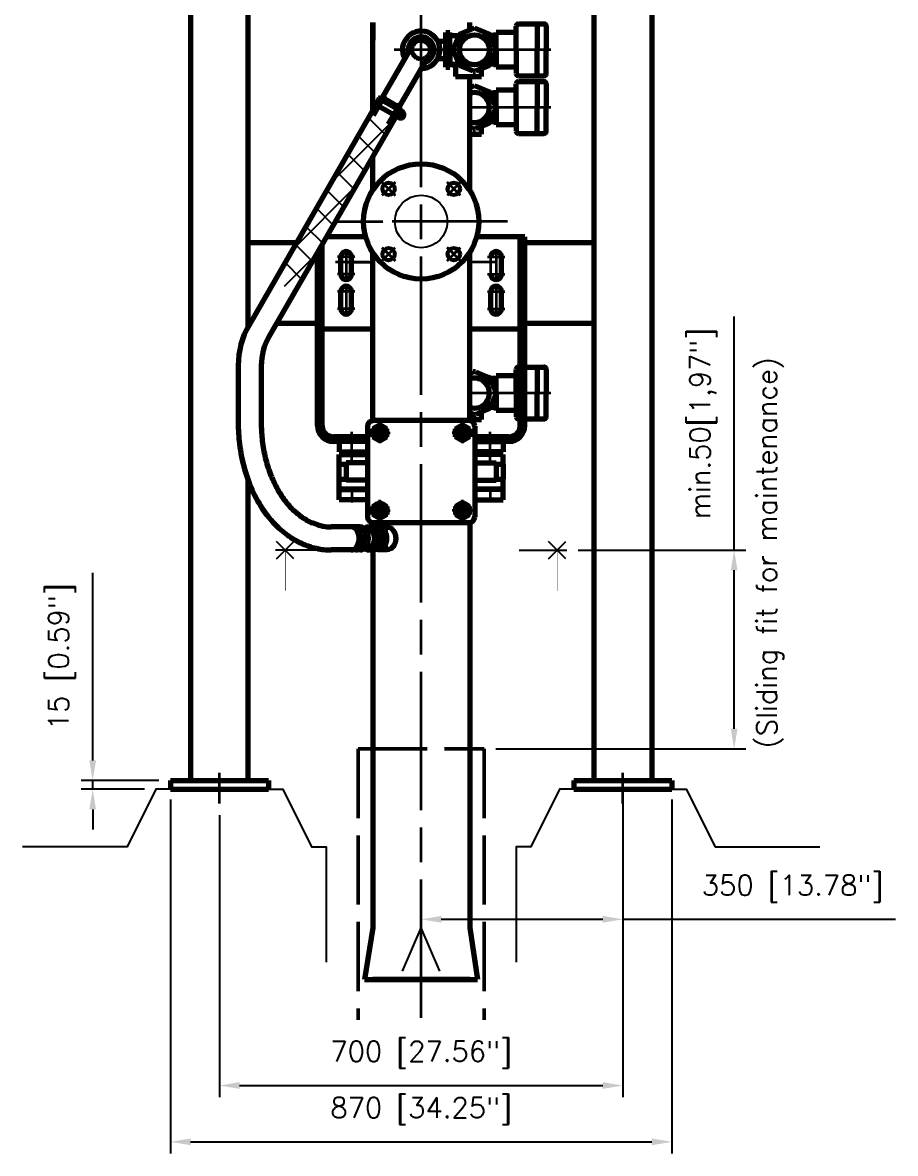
# Model space of a CAD drawing. Extents: x 68 to 8478, y -14 to 5926.
# Drawn here: x 3360 to 4874, y 1618 to 3578 of the extents above; entities that cross this region are included whole.
import ezdxf

# ---------------------------------------------------------------- set-up
doc = ezdxf.new("R2010")
doc.units = 0
doc.header["$LTSCALE"] = 10
for name, pattern in [('ACAD_ISO02W100', [15, 12, -3]), ('ACAD_ISO08W100', [36, 24, -3, 6, -3]), ('DASHED', [0.75, 0.5, -0.25])]:
    doc.linetypes.add(name, pattern=pattern)
doc.layers.get('0').update_dxf_attribs({"linetype": 'CONTINUOUS'})
doc.layers.get('DEFPOINTS').update_dxf_attribs({"linetype": 'CONTINUOUS'})
for name, color, linetype in [('AHL-CON-25', 4, 'CONTINUOUS'), ('AHL-CON-70', 7, 'CONTINUOUS'), ('ILMAPUTKISTO', 7, 'CONTINUOUS')]:
    doc.layers.add(name, color=color, linetype=linetype)
for name, color, linetype, lineweight in [('M_EQUIP_D1', 3, 'CONTINUOUS', 35), ('M_EQUIP_E2', 4, 'CONTINUOUS', 25), ('M_EQUIP_E3', 3, 'CONTINUOUS', 35), ('M_EQUIP_E5', 2, 'CONTINUOUS', 50), ('M_EQUIP_E7', 7, 'CONTINUOUS', 70), ('M_EQUIP_H_', 4, 'CONTINUOUS', 25), ('M_EQUIP_T13', 3, 'CONTINUOUS', 35)]:
    doc.layers.add(name, color=color, linetype=linetype, lineweight=lineweight)
doc.styles.add('SIMPLEX', font='simplex')
doc.dimstyles.new('NORDIC', dxfattribs={"dimscale": 10, "dimtxt": 3.5, "dimasz": 3.5, "dimexe": 2, "dimexo": 2, "dimgap": 1, "dimtad": 0, "dimdec": 0, "dimdsep": 46, "dimtxsty": 'SIMPLEX', "dimcen": 3, "dimclrd": 3, "dimclre": 3, "dimclrt": 3, "dimadec": 0, "dimazin": 0, "dimtfac": 1, "dimtdec": 0, "dimtmove": 0, "dimatfit": 3, "dimfxl": 0, "dimtvp": 1, "dimtolj": 1, "dimarcsym": 0})

# ---------------------------------------------------------------- blocks, each defined once
blk = doc.blocks.new('*D13')
at = {"layer": 'DEFPOINTS', "color": 0, "linetype": 'Continuous', "lineweight": 25, "transparency": 16777216}
for p in [(3701.1, 2224.5), (4401.1, 2224.5), (4401.1, 1735.5)]:
    blk.add_point(p, dxfattribs=at)
at = {"layer": 'M_EQUIP_E3', "color": 3, "linetype": 'Continuous', "lineweight": -2, "transparency": 16777216}
for p, q in [((3701.1, 2204.5), (3701.1, 1715.5)), ((4401.1, 2204.5), (4401.1, 1715.5)), ((3736.1, 1735.5), (4366.1, 1735.5))]:
    blk.add_line(p, q, dxfattribs=at)
at = {"layer": 'M_EQUIP_E3', "color": 3, "linetype": 'Continuous', "lineweight": 25, "transparency": 16777216}
for points in [[(3736.1, 1741.4), (3736.1, 1729.7), (3701.1, 1735.5)], [(4366.1, 1741.4), (4366.1, 1729.7), (4401.1, 1735.5)]]:
    blk.add_solid(points, dxfattribs=at)
at = {"layer": 'M_EQUIP_E3', "color": 3, "linetype": 'Continuous', "transparency": 16777216, "insert": (4051.1, 1788.9), "char_height": 35, "attachment_point": 5, "style": 'SIMPLEX'}
blk.add_mtext('\\A1;700 [27.56"]', dxfattribs=at)
blk = doc.blocks.new('*D16')
at = {"layer": 'DEFPOINTS', "color": 0, "linetype": 'Continuous', "lineweight": 25, "transparency": 16777216}
for p in [(3616.1, 2251.2), (4486.1, 2251.2), (4486.1, 1637.9)]:
    blk.add_point(p, dxfattribs=at)
at = {"layer": 'M_EQUIP_E3', "color": 3, "linetype": 'Continuous', "lineweight": -2, "transparency": 16777216}
for p, q in [((3616.1, 2231.2), (3616.1, 1617.9)), ((4486.1, 2231.2), (4486.1, 1617.9)), ((3651.1, 1637.9), (4451.1, 1637.9))]:
    blk.add_line(p, q, dxfattribs=at)
at = {"layer": 'M_EQUIP_E3', "color": 3, "linetype": 'Continuous', "lineweight": 25, "transparency": 16777216}
for points in [[(3651.1, 1643.7), (3651.1, 1632), (3616.1, 1637.9)], [(4451.1, 1643.7), (4451.1, 1632), (4486.1, 1637.9)]]:
    blk.add_solid(points, dxfattribs=at)
at = {"layer": 'M_EQUIP_E3', "color": 3, "linetype": 'Continuous', "transparency": 16777216, "insert": (4051.1, 1691.2), "char_height": 35, "attachment_point": 5, "style": 'SIMPLEX'}
blk.add_mtext('\\A1;870 [34.25"]', dxfattribs=at)
blk = doc.blocks.new('*D24')
at = {"layer": 'DEFPOINTS', "color": 0, "linetype": 'Continuous', "lineweight": 25, "transparency": 16777216}
for p in [(4401.1, 2277.9), (4401.1, 2023.7), (4051.1, 1852.9)]:
    blk.add_point(p, dxfattribs=at)
at = {"layer": 'M_EQUIP_D1', "color": 3, "linetype": 'Continuous', "lineweight": -2, "transparency": 16777216}
for p, q in [((4401.1, 2257.9), (4401.1, 2003.7)), ((4051.1, 1872.9), (4051.1, 2043.7)), ((4086.1, 2023.7), (4366.1, 2023.7)), ((4401.1, 2023.7), (4873.8, 2023.7))]:
    blk.add_line(p, q, dxfattribs=at)
at = {"layer": 'M_EQUIP_D1', "color": 3, "linetype": 'Continuous', "lineweight": 25, "transparency": 16777216}
for points in [[(4086.1, 2029.5), (4086.1, 2017.9), (4051.1, 2023.7)], [(4366.1, 2029.5), (4366.1, 2017.9), (4401.1, 2023.7)]]:
    blk.add_solid(points, dxfattribs=at)
at = {"layer": 'M_EQUIP_D1', "color": 3, "linetype": 'Continuous', "transparency": 16777216, "insert": (4695.5, 2077), "char_height": 35, "attachment_point": 5, "style": 'SIMPLEX'}
blk.add_mtext('\\A1;350 [13.78"]', dxfattribs=at)
blk = doc.blocks.new('*D25')
at = {"layer": 'DEFPOINTS', "color": 0, "linetype": 'Continuous', "lineweight": 25, "transparency": 16777216}
for p in [(3481.3, 2264.2), (3616.1, 2264.2), (3591.1, 2249.2)]:
    blk.add_point(p, dxfattribs=at)
at = {"layer": 'M_EQUIP_E7', "color": 3, "linetype": 'Continuous', "lineweight": -2, "transparency": 16777216}
for p, q in [((3481.3, 2299.2), (3481.3, 2624.2)), ((3596.1, 2264.2), (3461.3, 2264.2)), ((3481.3, 2249.2), (3481.3, 2264.2)), ((3571.1, 2249.2), (3461.3, 2249.2)), ((3481.3, 2214.2), (3481.3, 2179.2))]:
    blk.add_line(p, q, dxfattribs=at)
at = {"layer": 'M_EQUIP_E7', "color": 3, "linetype": 'Continuous', "lineweight": 25, "transparency": 16777216}
for points in [[(3475.4, 2299.2), (3487.1, 2299.2), (3481.3, 2264.2)], [(3475.4, 2214.2), (3487.1, 2214.2), (3481.3, 2249.2)]]:
    blk.add_solid(points, dxfattribs=at)
at = {"layer": 'M_EQUIP_E7', "color": 3, "linetype": 'Continuous', "transparency": 16777216, "insert": (3427.9, 2479.2), "char_height": 35, "attachment_point": 5, "rotation": 90, "style": 'SIMPLEX'}
blk.add_mtext('\\A1;15 [0.59"]', dxfattribs=at)
blk = doc.blocks.new('*D31')
at = {"layer": 'DEFPOINTS', "color": 0, "linetype": 'Continuous', "lineweight": 25, "transparency": 16777216}
for p in [(4303.7, 2663.9), (4594.1, 2663.9), (4160.7, 2319.2)]:
    blk.add_point(p, dxfattribs=at)
at = {"layer": 'M_EQUIP_D1', "color": 3, "linetype": 'Continuous', "lineweight": -2, "transparency": 16777216}
for p, q in [((4594.1, 2663.9), (4594.1, 3068.9)), ((4323.7, 2663.9), (4614.1, 2663.9)), ((4594.1, 2354.2), (4594.1, 2628.9)), ((4180.7, 2319.2), (4614.1, 2319.2))]:
    blk.add_line(p, q, dxfattribs=at)
at = {"layer": 'M_EQUIP_D1', "color": 3, "linetype": 'Continuous', "lineweight": 25, "transparency": 16777216}
for points in [[(4588.2, 2628.9), (4599.9, 2628.9), (4594.1, 2663.9)], [(4588.2, 2354.2), (4599.9, 2354.2), (4594.1, 2319.2)]]:
    blk.add_solid(points, dxfattribs=at)
at = {"layer": 'M_EQUIP_D1', "color": 3, "linetype": 'Continuous', "transparency": 16777216, "insert": (4540.7, 2883.9), "char_height": 35, "attachment_point": 5, "rotation": 90, "style": 'SIMPLEX'}
blk.add_mtext('\\A1;min.50[1,97"]', dxfattribs=at)
blk = doc.blocks.new('13120339')
at = {"layer": 'M_EQUIP_E3', "linetype": 'ACAD_ISO08W100', "lineweight": 35}
for p, q in [((5.8, 0), (-5.8, 0)), ((0, 5.8), (0, -5.8))]:
    blk.add_line(p, q, dxfattribs=at)
at = {"layer": 'M_EQUIP_E7', "linetype": 'Continuous', "lineweight": 70}
for p, q in [((-2.5, 1.5), (0, 2.9)), ((-2.5, -1.5), (-2.5, 1.5)), ((0, 2.9), (2.5, 1.5)), ((2.5, 1.5), (2.5, -1.5)), ((0, -2.9), (-2.5, -1.5)), ((2.5, -1.5), (0, -2.9))]:
    blk.add_line(p, q, dxfattribs=at)
for radius in [5, 2.9]:
    blk.add_circle((0, 0), radius, dxfattribs=at)

msp = doc.modelspace()

# ---------------------------------------------------------------- hatches: boundary and pattern name
at = {"layer": 'M_EQUIP_H_', "linetype": 'Continuous', "lineweight": 25}
h = msp.add_hatch(dxfattribs=at)
h.set_pattern_fill('ANSI37', color=256, scale=11.023622, style=0)
h.set_pattern_definition([(45, (48.526, -50.28), (-24.74874, 24.74874), []), (135, (48.526, -50.28), (-24.74874, -24.74874), [])])
h.paths.add_polyline_path([(4007.9, 3416.2), (3973.2, 3436.2), (3800.6, 3137.3), (3828.1, 3104.9)])

# ---------------------------------------------------------------- linework, layer by layer
at = {"linetype": 'Continuous', "lineweight": 70}
for p, q in [((4143.6, 3568.6), (4117.2, 3557.6)), ((4170.1, 3557.6), (4143.6, 3568.6)), ((4117.2, 3557.6), (4106.2, 3531.2)), ((4181.1, 3531.2), (4170.1, 3557.6)), ((4106.2, 3531.2), (4116.3, 3506.7)), ((4171, 3506.7), (4181.1, 3531.2)), ((4119.2, 3503.8), (4141.6, 3494.6)), ((4145.7, 3494.6), (4168.1, 3503.8)), ((4143.6, 3468.6), (4135.3, 3465.1)), ((4170.1, 3457.6), (4143.6, 3468.6)), ((4181.1, 3431.2), (4170.1, 3457.6)), ((4171, 3406.7), (4181.1, 3431.2)), ((4135.3, 3397.2), (4141.6, 3394.6)), ((4145.7, 3394.6), (4168.1, 3403.8)), ((4135.3, 2970.1), (4141.6, 2972.8)), ((4145.7, 2972.8), (4168.1, 2963.5)), ((4171, 2960.6), (4181.1, 2936.2)), ((4181.1, 2936.2), (4170.1, 2909.7)), ((4135.3, 2902.2), (4141.6, 2899.6)), ((4145.7, 2899.6), (4168.1, 2908.8))]:
    msp.add_line(p, q, dxfattribs=at)
for centre, start, end in [((4121.3, 3508.8), 202.5, 247.5), ((4143.6, 3499.5), 247.5, 292.5), ((4166, 3508.8), 292.5, 337.5), ((4143.6, 3399.5), 247.5, 292.5), ((4166, 3408.8), 292.5, 337.5), ((4143.6, 2967.8), 67.5, 112.5), ((4166, 2958.5), 22.5, 67.5), ((4166, 2913.8), 292.5, 337.5), ((4143.6, 2904.5), 247.5, 292.5)]:
    msp.add_arc(centre, 5.37, start, end, dxfattribs=at)
at = {"layer": 'AHL-CON-25', "linetype": 'Continuous'}
for p, q in [((3800.3, 2648.9), (3830.3, 2678.9)), ((3830.3, 2648.9), (3800.3, 2678.9)), ((4302, 2648.9), (4272, 2678.9)), ((4272, 2648.9), (4302, 2678.9)), ((3880.8, 2663.9), (3798.5, 2663.9)), ((4221.4, 2663.9), (4303.7, 2663.9))]:
    msp.add_line(p, q, dxfattribs=at)
for points in [[(3815.3, 2663.9, 1, 1, 0), (3815.3, 2631.4, 30, 0, 0), (3815.3, 2592.8, 0, 0, 0)], [(4287, 2663.9, 1, 1, 0), (4287, 2631.4, 30, 0, 0), (4287, 2592.8, 0, 0, 0)]]:
    msp.add_lwpolyline(points, format="xyseb", dxfattribs=at)
at = {"layer": 'AHL-CON-70', "linetype": 'Continuous', "lineweight": 35}
for p, q in [((3991.7, 3300.9), (3983.9, 3293.1)), ((4002.4, 3298), (3991.7, 3300.9)), ((4005.2, 3287.4), (4002.4, 3298)), ((4099.9, 3298), (4097.1, 3287.4)), ((4110.6, 3300.9), (4099.9, 3298)), ((4118.3, 3293.1), (4110.6, 3300.9)), ((3983.9, 3293.1), (3986.8, 3282.4)), ((3986.8, 3282.4), (3997.4, 3279.6)), ((3997.4, 3279.6), (4005.2, 3287.4)), ((4097.1, 3287.4), (4104.9, 3279.6)), ((4104.9, 3279.6), (4115.5, 3282.4)), ((4115.5, 3282.4), (4118.3, 3293.1)), ((3986.8, 3184.9), (3983.9, 3174.2)), ((3997.4, 3187.7), (3986.8, 3184.9)), ((4005.2, 3179.9), (3997.4, 3187.7)), ((4002.4, 3169.3), (4005.2, 3179.9)), ((4104.9, 3187.7), (4097.1, 3179.9)), ((4097.1, 3179.9), (4099.9, 3169.3)), ((4115.5, 3184.9), (4104.9, 3187.7)), ((4118.3, 3174.2), (4115.5, 3184.9)), ((3983.9, 3174.2), (3991.7, 3166.4)), ((3991.7, 3166.4), (4002.4, 3169.3)), ((4099.9, 3169.3), (4110.6, 3166.4)), ((4110.6, 3166.4), (4118.3, 3174.2))]:
    msp.add_line(p, q, dxfattribs=at)
for centre, radius in [((3994.6, 3290.2), 12), ((3994.6, 3290.2), 9.5), ((4107.7, 3290.2), 12), ((4107.7, 3290.2), 9.5), ((3994.6, 3177.1), 12), ((3994.6, 3177.1), 9.5), ((4107.7, 3177.1), 12), ((4107.7, 3177.1), 9.5)]:
    msp.add_circle(centre, radius, dxfattribs=at)
at = {"layer": 'AHL-CON-70', "linetype": 'Continuous'}
msp.add_circle((4051.1, 3233.7), 45.5, dxfattribs=at)
at = {"layer": 'DEFPOINTS', "color": 0, "linetype": 'ByBlock'}
for p in [(3945.1, 2831.1), (4157.1, 2831.2), (4157.1, 2831.2), (3967, 1919.2)]:
    msp.add_point(p, dxfattribs=at)
at = {"layer": 'ILMAPUTKISTO', "linetype": 'Continuous', "lineweight": 70}
for p, q in [((3973.2, 3436.2), (3752.5, 3053.9)), ((3972.4, 3436.7), (4012.2, 3413.7)), ((3978.4, 3447.1), (4018.2, 3424.1)), ((3981.2, 3450.1), (4015.9, 3430.1)), ((4007.9, 3416.2), (3787.1, 3033.9))]:
    msp.add_line(p, q, dxfattribs=at)
at = {"layer": 'ILMAPUTKISTO', "lineweight": 70}
msp.add_line((3978.4, 3447.1), (3972.4, 3436.7), dxfattribs=at)
at = {"layer": 'ILMAPUTKISTO', "linetype": 'Continuous', "lineweight": 70}
for points in [[(3981.2, 3450.1), (3979.2, 3446.6)], [(4015.9, 3430.1), (4013.9, 3426.6)]]:
    msp.add_lwpolyline(points, dxfattribs=at)
for centre, radius, start, end in [((4015.2, 3418.9), 6, 240, 60), ((3873.7, 2983.9), 140, 150, 180), ((3873.7, 2983.9), 100, 150, 180)]:
    msp.add_arc(centre, radius, start, end, dxfattribs=at)
at = {"layer": 'M_EQUIP_E2', "linetype": 'Continuous', "lineweight": 25}
for p in [(4018.8, 1933.7), (4083.4, 1933.7)]:
    msp.add_line(p, (4051.1, 2009.2), dxfattribs=at)
for points in [[(3616.1, 2249.2), (3591.1, 2249.2), (3541.1, 2149.2), (3516.1, 2149.2), (3359.7, 2149.2)], [(3786.1, 2249.2), (3811.1, 2249.2), (3861.1, 2149.2), (3886.1, 2149.2), (3886.1, 1949.7)], [(4316.1, 2249.2), (4291.1, 2249.2), (4241.1, 2149.2), (4216.1, 2149.2), (4216.1, 1949.7)], [(4486.1, 2249.2), (4511.1, 2249.2), (4561.1, 2149.2), (4586.1, 2149.2), (4742.6, 2149.2)]]:
    msp.add_lwpolyline(points, dxfattribs=at)
at = {"layer": 'M_EQUIP_E3', "color": 3, "linetype": 'ACAD_ISO08W100', "lineweight": 35}
for p, q in [((4051.1, 1852.9), (4051.1, 5547.2)), ((3901.7, 3233.7), (3984.7, 3233.7)), ((4200.6, 3233.7), (4000.9, 3233.7)), ((3921.1, 3181.4), (3921.1, 3132.9)), ((4181.1, 3181.4), (4181.1, 3132.9)), ((3961.2, 3162.9), (3902.4, 3162.9)), ((3936.1, 3172.2), (3906.1, 3172.2)), ((3919.2, 3162.9), (3970, 3162.9)), ((4183, 3162.9), (4132.2, 3162.9)), ((4183, 3162.9), (4132.2, 3162.9)), ((4166.1, 3172.2), (4196.1, 3172.2)), ((3936.1, 3142.2), (3906.1, 3142.2)), ((4166.1, 3142.2), (4196.1, 3142.2)), ((3921.1, 3121.4), (3921.1, 3072.9)), ((4181.1, 3121.4), (4181.1, 3072.9)), ((3936.1, 3112.2), (3906.1, 3112.2)), ((3921.1, 3106), (3921.1, 3076)), ((4166.1, 3112.2), (4196.1, 3112.2)), ((3936.1, 3082.2), (3906.1, 3082.2)), ((4166.1, 3082.2), (4196.1, 3082.2)), ((3931.1, 2814.3), (3931.1, 2868.8)), ((4171.1, 2814.3), (4171.1, 2868.8)), ((3931.1, 2773.7), (3931.1, 2746.7)), ((4171.1, 2773.7), (4171.1, 2746.7)), ((3701.1, 2224.5), (3701.1, 2277.9)), ((4401.1, 2224.5), (4401.1, 2277.9))]:
    msp.add_line(p, q, dxfattribs=at)
at = {"layer": 'M_EQUIP_E3', "linetype": 'ACAD_ISO08W100', "lineweight": 35}
for p, q in [((4051.1, 3491.2), (4051.1, 3571.2)), ((4091.8, 3531.2), (4004.2, 3531.2)), ((4276.1, 3531.2), (4011.1, 3531.2)), ((4276.1, 3431.2), (4135.3, 3431.2)), ((3982.9, 3301.9), (4006.3, 3278.5)), ((4006.3, 3301.9), (3982.9, 3278.5)), ((4005.2, 3300.8), (3984, 3279.6)), ((4005.2, 3279.6), (3984, 3300.8)), ((4119.4, 3301.9), (4096, 3278.5)), ((4119.4, 3278.5), (4096, 3301.9)), ((4118.3, 3279.6), (4097.1, 3300.8)), ((4097.1, 3279.6), (4118.3, 3300.8)), ((3982.9, 3165.4), (4006.3, 3188.8)), ((3982.9, 3188.8), (4006.3, 3165.4)), ((3984, 3187.7), (4005.2, 3166.5)), ((4005.2, 3187.7), (3984, 3166.5)), ((4119.4, 3165.4), (4096, 3188.8)), ((4096, 3165.4), (4119.4, 3188.8)), ((4097.1, 3166.5), (4118.3, 3187.7)), ((4097.1, 3187.7), (4118.3, 3166.5)), ((4276.1, 2936.2), (4135.3, 2936.2)), ((3979.5, 2885.2), (3979.5, 2849)), ((4122.8, 2885.2), (4122.8, 2849)), ((3961.4, 2867.1), (3997.6, 2867.1)), ((4140.9, 2867.1), (4104.7, 2867.1)), ((3979.5, 2714.7), (3979.5, 2750.9)), ((4122.8, 2714.7), (4122.8, 2750.9)), ((3961.4, 2732.8), (3997.6, 2732.8)), ((4140.9, 2732.8), (4104.7, 2732.8)), ((3977.1, 2661.7), (3977.1, 2706.7)), ((3991.6, 2661.7), (3991.6, 2706.7))]:
    msp.add_line(p, q, dxfattribs=at)
at = {"layer": 'M_EQUIP_E3', "linetype": 'ACAD_ISO08W100', "lineweight": 35, "extrusion": (0, 0, -1)}
msp.add_ellipse((3977.1, 2684.2), major_axis=(0, -15.1), ratio=0.707107, start_param=3.141593, end_param=6.283185, dxfattribs=at)
at = {"layer": 'M_EQUIP_E5', "linetype": 'ACAD_ISO02W100', "lineweight": 50}
for p, q in [((3969.4, 3416.7), (3989.4, 3451.4)), ((3992.9, 3403.1), (4012.9, 3437.8))]:
    msp.add_line(p, q, dxfattribs=at)
at = {"layer": 'M_EQUIP_E5', "linetype": 'Continuous', "lineweight": 70}
for p, q in [((4134.1, 2888.5), (3968.1, 2888.5)), ((3958.1, 2878.5), (3958.1, 2721.5)), ((3979.5, 2881.1), (3967.4, 2874.1)), ((3967.4, 2874.1), (3967.4, 2860.2)), ((3991.5, 2874.1), (3979.5, 2881.1)), ((3991.5, 2860.2), (3991.5, 2874.1)), ((4110.8, 2874.1), (4122.8, 2881.1)), ((4110.8, 2860.2), (4110.8, 2874.1)), ((4122.8, 2881.1), (4134.9, 2874.1)), ((4134.9, 2874.1), (4134.9, 2860.2)), ((4144.1, 2878.5), (4144.1, 2721.5)), ((3967.4, 2860.2), (3979.5, 2853.2)), ((3979.5, 2853.2), (3991.5, 2860.2)), ((4122.8, 2853.2), (4110.8, 2860.2)), ((4134.9, 2860.2), (4122.8, 2853.2)), ((3908.6, 2769.8), (3908.6, 2829.8)), ((3908.6, 2829.8), (3958.1, 2829.8)), ((4193.6, 2829.8), (4144.1, 2829.8)), ((4193.6, 2812.8), (4193.6, 2829.8)), ((3908.6, 2812.8), (3921.1, 2812.8)), ((3921.1, 2815), (3921.1, 2785)), ((3958.1, 2815), (3921.1, 2815)), ((4144.1, 2815), (4181.1, 2815)), ((4181.1, 2815), (4181.1, 2785)), ((4181.1, 2812.8), (4193.6, 2812.8)), ((4193.6, 2812.8), (4193.6, 2786.8)), ((3908.6, 2786.8), (3921.1, 2786.8)), ((3958.1, 2785), (3921.1, 2785)), ((4144.1, 2785), (4181.1, 2785)), ((4181.1, 2786.8), (4193.6, 2786.8)), ((4193.6, 2769.8), (4193.6, 2786.8)), ((3958.1, 2769.8), (3908.6, 2769.8)), ((4193.6, 2769.8), (4144.1, 2769.8)), ((3967.4, 2739.7), (3979.5, 2746.7)), ((3979.5, 2746.7), (3991.5, 2739.7)), ((4122.8, 2746.7), (4110.8, 2739.7)), ((4134.9, 2739.7), (4122.8, 2746.7)), ((3967.4, 2725.8), (3967.4, 2739.7)), ((3979.5, 2718.9), (3967.4, 2725.8)), ((3991.5, 2725.8), (3979.5, 2718.9)), ((3991.5, 2739.7), (3991.5, 2725.8)), ((4110.8, 2739.7), (4110.8, 2725.8)), ((4110.8, 2725.8), (4122.8, 2718.9)), ((4122.8, 2718.9), (4134.9, 2725.8)), ((4134.9, 2725.8), (4134.9, 2739.7)), ((3968.1, 2711.5), (4134.1, 2711.5))]:
    msp.add_line(p, q, dxfattribs=at)
at = {"layer": 'M_EQUIP_E5', "color": 2, "linetype": 'ACAD_ISO02W100', "lineweight": 50}
for p, q in [((3941.6, 2319.2), (4160.7, 2319.2)), ((3941.6, 2319.2), (3941.6, 1849.2)), ((4160.7, 2319.2), (4160.7, 1849.7))]:
    msp.add_line(p, q, dxfattribs=at)
at = {"layer": 'M_EQUIP_E5', "linetype": 'ACAD_ISO02W100', "lineweight": 50}
msp.add_circle((4051.1, 3531.2), 16.6, dxfattribs=at)
msp.add_circle((4051.1, 3531.2), 16.6, dxfattribs=at)
at = {"layer": 'M_EQUIP_E5', "linetype": 'Continuous', "lineweight": 70}
for centre, radius in [((3979.5, 2867.1), 12), ((3979.5, 2867.1), 7), ((4122.8, 2867.1), 12), ((4122.8, 2867.1), 7), ((3979.5, 2732.8), 12), ((3979.5, 2732.8), 7), ((4122.8, 2732.8), 12), ((4122.8, 2732.8), 7)]:
    msp.add_circle(centre, radius, dxfattribs=at)
at = {"layer": 'M_EQUIP_E5', "linetype": 'ACAD_ISO02W100', "lineweight": 50}
msp.add_arc((4051.1, 3531.2), 15.1, 170, 100, dxfattribs=at)
msp.add_arc((4051.1, 3531.2), 15.1, 170, 100, dxfattribs=at)
at = {"layer": 'M_EQUIP_E5', "linetype": 'Continuous', "lineweight": 70}
for centre, radius, start, end in [((3968.1, 2878.5), 10, 90, 180), ((4134.1, 2878.5), 10, 0, 90), ((3979.5, 2867.1), 8, 10, 280), ((4122.8, 2867.1), 8, 260, 170), ((3979.5, 2732.8), 8, 80, 350), ((4122.8, 2732.8), 8, 190, 100), ((3968.1, 2721.5), 10, 180, 270), ((4134.1, 2721.5), 10, 270, 0)]:
    msp.add_arc(centre, radius, start, end, dxfattribs=at)
at = {"layer": 'M_EQUIP_E7'}
for p, q in [((3651.1, 4809.7), (3651.1, 2264.2)), ((3751.1, 3051.5), (3751.1, 4809.7)), ((4351.1, 2266.2), (4351.1, 4809.7)), ((4451.1, 4809.7), (4451.1, 2266.2)), ((4094.1, 3561.2), (4101.1, 3561.2)), ((4094.1, 3501.2), (4094.1, 3561.2)), ((4101.1, 3501.2), (4101.1, 3561.2)), ((4080, 3546.2), (4094.1, 3546.2)), ((4080, 3516.2), (4094.1, 3516.2)), ((4094.1, 3501.2), (4101.1, 3501.2)), ((3751.1, 3197.2), (3835.2, 3197.2)), ((3954.7, 3207.2), (3887.2, 3207.2)), ((4231.1, 3207.2), (4147.6, 3207.2)), ((4223.1, 2880.2), (4223.1, 3207.2)), ((4231.1, 2880.2), (4231.1, 3207.2)), ((4231.1, 3197.2), (4351.1, 3197.2)), ((3871.1, 2880.2), (3871.1, 3179.4)), ((3879.1, 2880.2), (3879.1, 3193.2)), ((3911.9, 3142.2), (3911.9, 3172.2)), ((3930.4, 3142.2), (3930.4, 3172.2)), ((4190.4, 3142.2), (4190.4, 3172.2)), ((3911.9, 3082.2), (3911.9, 3112.2)), ((3930.4, 3082.2), (3930.4, 3112.2)), ((4171.9, 3082.2), (4171.9, 3112.2)), ((4190.4, 3082.2), (4190.4, 3112.2)), ((3751.1, 3057.2), (3754.4, 3057.2)), ((3800.6, 3057.2), (3871.1, 3057.2)), ((3967, 3047.2), (3879.1, 3047.2)), ((4223.1, 3047.2), (4135.3, 3047.2)), ((4231.1, 3057.2), (4351.1, 3057.2)), ((3958.1, 2860.2), (3899.1, 2860.2)), ((3958.1, 2852.2), (3899.1, 2852.2)), ((4203.1, 2860.2), (4144.1, 2860.2)), ((4203.1, 2852.2), (4144.1, 2852.2)), ((3751.1, 2264.2), (3751.1, 2784.4)), ((3967, 2711.5), (3967, 2704.2)), ((4135.3, 2711.5), (4135.3, 2009.2)), ((3967, 2664.2), (3967, 2009.2)), ((3616.1, 2264.2), (3786.1, 2264.2)), ((3616.1, 2264.2), (3616.1, 2249.2)), ((3786.1, 2264.2), (3786.1, 2249.2)), ((4316.1, 2264.2), (4316.1, 2249.2)), ((4316.1, 2264.2), (4486.1, 2264.2)), ((4486.1, 2264.2), (4486.1, 2249.2)), ((3616.1, 2249.2), (3786.1, 2249.2)), ((4316.1, 2249.2), (4486.1, 2249.2)), ((3967, 2009.2), (3953.1, 1919.2)), ((4135.3, 2009.2), (4149.1, 1919.2)), ((3953.1, 1919.2), (4149.1, 1919.2)), ((4135.3, 1919.2), (3967, 1919.2))]:
    msp.add_line(p, q, dxfattribs=at)
at = {"layer": 'M_EQUIP_E7', "linetype": 'Continuous'}
for p, q in [((3967, 3578.5), (3967, 3548)), ((3967, 3425.4), (3967, 3578.5)), ((4135.3, 3565.1), (4135.3, 3578.5)), ((4135.3, 3287.7), (4135.3, 3485.2)), ((3967, 3287.7), (3967, 3345.4)), ((3967, 2888.5), (3967, 3179.6)), ((4135.3, 2888.4), (4135.3, 3179.6)), ((3958.1, 2852.2), (3908.6, 2852.2)), ((3908.6, 2852.2), (3908.6, 2834.2)), ((4144.1, 2852.2), (4193.6, 2852.2)), ((4193.6, 2852.2), (4193.6, 2834.2)), ((3908.6, 2834.2), (3958.1, 2834.2)), ((3945.1, 2834.2), (3945.1, 2831.2)), ((3945.1, 2834.2), (3958.1, 2834.2)), ((3945.1, 2831.2), (3958.1, 2831.2)), ((4157.1, 2834.2), (4144.1, 2834.2)), ((4193.6, 2834.2), (4144.1, 2834.2)), ((4157.1, 2831.2), (4144.1, 2831.2)), ((4157.1, 2834.2), (4157.1, 2831.2)), ((3908.6, 2751.2), (3908.6, 2769.2)), ((3908.6, 2769.2), (3958.1, 2769.2)), ((4193.6, 2769.2), (4144.1, 2769.2)), ((4193.6, 2751.2), (4193.6, 2769.2)), ((3958.1, 2751.2), (3908.6, 2751.2)), ((4144.1, 2751.2), (4193.6, 2751.2))]:
    msp.add_line(p, q, dxfattribs=at)
at = {"layer": 'M_EQUIP_E7', "linetype": 'Continuous', "lineweight": 70}
for p, q in [((4216.1, 3531.2), (4216.1, 3572.2)), ((4220.1, 3576.2), (4252.1, 3576.2)), ((4101.1, 3556.2), (4116.6, 3556.2)), ((4101.1, 3506.2), (4101.1, 3556.2)), ((4118.9, 3553.8), (4121, 3555.9)), ((4119.7, 3551), (4118.9, 3553.8)), ((4122.5, 3550.3), (4119.7, 3551)), ((4121, 3555.9), (4123.8, 3555.1)), ((4124.5, 3552.3), (4122.5, 3550.3)), ((4123.8, 3555.1), (4124.5, 3552.3)), ((4162.8, 3552.3), (4163.5, 3555.1)), ((4164.8, 3550.3), (4162.8, 3552.3)), ((4163.5, 3555.1), (4166.3, 3555.9)), ((4167.6, 3551), (4164.8, 3550.3)), ((4166.3, 3555.9), (4168.4, 3553.8)), ((4168.4, 3553.8), (4167.6, 3551)), ((4181.1, 3556.2), (4170.7, 3556.2)), ((4181.1, 3531.2), (4181.1, 3561.2)), ((4216.1, 3561.2), (4181.1, 3561.2)), ((4181.1, 3531.2), (4181.1, 3556.2)), ((3984, 3448.5), (4036.5, 3539.6)), ((4181.1, 3531.2), (4181.1, 3506.2)), ((4181.1, 3531.2), (4181.1, 3501.2)), ((4216.1, 3531.2), (4216.1, 3490.2)), ((4013.2, 3431.7), (4065.7, 3522.7)), ((4118.9, 3508.5), (4119.7, 3511.3)), ((4119.7, 3511.3), (4122.5, 3512)), ((4122.5, 3512), (4124.5, 3510)), ((4124.5, 3510), (4123.8, 3507.2)), ((4162.8, 3510), (4164.8, 3512)), ((4163.5, 3507.2), (4162.8, 3510)), ((4164.8, 3512), (4167.6, 3511.3)), ((4167.6, 3511.3), (4168.4, 3508.5)), ((4101.1, 3506.2), (4116.6, 3506.2)), ((4121, 3506.4), (4118.9, 3508.5)), ((4123.8, 3507.2), (4121, 3506.4)), ((4166.3, 3506.4), (4163.5, 3507.2)), ((4168.4, 3508.5), (4166.3, 3506.4)), ((4181.1, 3506.2), (4170.7, 3506.2)), ((4216.1, 3501.2), (4181.1, 3501.2)), ((4110.6, 3485.2), (4155.6, 3485.2)), ((4216.1, 3431.2), (4216.1, 3472.2)), ((4220.1, 3486.2), (4252.1, 3486.2)), ((4220.1, 3476.2), (4252.1, 3476.2)), ((4162.8, 3452.3), (4163.5, 3455.1)), ((4164.8, 3450.3), (4162.8, 3452.3)), ((4163.5, 3455.1), (4166.3, 3455.9)), ((4167.6, 3451), (4164.8, 3450.3)), ((4166.3, 3455.9), (4168.4, 3453.8)), ((4168.4, 3453.8), (4167.6, 3451)), ((4181.1, 3456.2), (4170.7, 3456.2)), ((4181.1, 3431.2), (4181.1, 3461.2)), ((4216.1, 3461.2), (4181.1, 3461.2)), ((4181.1, 3431.2), (4181.1, 3456.2)), ((4181.1, 3431.2), (4181.1, 3406.2)), ((4181.1, 3431.2), (4181.1, 3401.2)), ((4216.1, 3431.2), (4216.1, 3390.2)), ((4162.8, 3410), (4164.8, 3412)), ((4164.8, 3412), (4167.6, 3411.3)), ((4163.5, 3407.2), (4162.8, 3410)), ((4166.3, 3406.4), (4163.5, 3407.2)), ((4168.4, 3408.5), (4166.3, 3406.4)), ((4167.6, 3411.3), (4168.4, 3408.5)), ((4181.1, 3406.2), (4170.7, 3406.2)), ((4216.1, 3401.2), (4181.1, 3401.2)), ((4135.3, 3385.2), (4155.6, 3385.2)), ((4220.1, 3386.2), (4252.1, 3386.2)), ((3733.7, 2983.9), (3733.7, 2884.2)), ((3773.7, 2983.9), (3773.7, 2884.2)), ((4220.1, 2981.2), (4223.1, 2981.2)), ((4231.1, 2981.2), (4252.1, 2981.2)), ((4166.3, 2960.9), (4163.5, 2960.1)), ((4168.4, 2958.8), (4166.3, 2960.9)), ((4181.1, 2961.2), (4170.7, 2961.2)), ((4181.1, 2936.2), (4181.1, 2966.2)), ((4216.1, 2966.2), (4181.1, 2966.2)), ((4181.1, 2936.2), (4181.1, 2961.2)), ((4181.1, 2936.2), (4181.1, 2961.2)), ((4216.1, 2936.2), (4216.1, 2977.2)), ((4163.5, 2960.1), (4162.8, 2957.3)), ((4162.8, 2957.3), (4164.8, 2955.3)), ((4164.8, 2955.3), (4167.6, 2956)), ((4167.6, 2956), (4168.4, 2958.8)), ((4181.1, 2936.2), (4181.1, 2911.2)), ((4181.1, 2936.2), (4181.1, 2906.2)), ((4181.1, 2936.2), (4181.1, 2911.2)), ((4216.1, 2936.2), (4216.1, 2895.2)), ((4164.8, 2917), (4162.8, 2915)), ((4162.8, 2915), (4163.5, 2912.2)), ((4163.5, 2912.2), (4166.3, 2911.4)), ((4167.6, 2916.3), (4164.8, 2917)), ((4166.3, 2911.4), (4168.4, 2913.5)), ((4168.4, 2913.5), (4167.6, 2916.3)), ((4181.1, 2911.2), (4170.7, 2911.2)), ((4216.1, 2906.2), (4181.1, 2906.2)), ((4135.3, 2890.2), (4155.6, 2890.2)), ((4220.1, 2891.2), (4223.1, 2891.2)), ((4231.1, 2891.2), (4252.1, 2891.2)), ((3945.6, 2704.2), (3895.2, 2704.2)), ((3960, 2699.2), (3955, 2699.2)), ((3960, 2704.2), (3967.1, 2704.2)), ((3991.6, 2703.9), (3977.1, 2703.9)), ((3960, 2669.2), (3955, 2669.2)), ((3945.6, 2664.2), (3895.2, 2664.2)), ((3960, 2664.2), (3967.1, 2664.2)), ((3991.6, 2664.4), (3977.1, 2664.4))]:
    msp.add_line(p, q, dxfattribs=at)
at = {"layer": 'M_EQUIP_E7', "lineweight": 70}
for p, q in [((4252.1, 3576.2), (4252.1, 3531.2)), ((4252.1, 3576.2), (4264.1, 3576.2)), ((4268.1, 3572.2), (4268.1, 3531.2)), ((4101.1, 3531.2), (4101.1, 3557.2)), ((4101.1, 3531.2), (4101.1, 3505.2)), ((4252.1, 3486.2), (4252.1, 3531.2)), ((4268.1, 3490.2), (4268.1, 3531.2)), ((4110.6, 3501.2), (4110.6, 3485.2)), ((4155.6, 3485.2), (4155.6, 3498.7)), ((4252.1, 3486.2), (4264.1, 3486.2)), ((4252.1, 3476.2), (4252.1, 3431.2)), ((4252.1, 3476.2), (4264.1, 3476.2)), ((4268.1, 3472.2), (4268.1, 3431.2)), ((4252.1, 3386.2), (4252.1, 3431.2)), ((4268.1, 3390.2), (4268.1, 3431.2)), ((4013.8, 3426.7), (4018.7, 3426.7)), ((4155.6, 3385.2), (4155.6, 3398.7)), ((4252.1, 3386.2), (4264.1, 3386.2)), ((4252.1, 2981.2), (4252.1, 2936.2)), ((4252.1, 2981.2), (4264.1, 2981.2)), ((4268.1, 2977.2), (4268.1, 2936.2)), ((4252.1, 2891.2), (4252.1, 2936.2)), ((4268.1, 2895.2), (4268.1, 2936.2)), ((4155.6, 2890.2), (4155.6, 2903.7)), ((4155.6, 2890.2), (4155.6, 2903.7)), ((4252.1, 2891.2), (4264.1, 2891.2))]:
    msp.add_line(p, q, dxfattribs=at)
at = {"layer": 'M_EQUIP_E7', "lineweight": 35}
msp.add_line((4171.9, 3142.2), (4171.9, 3172.2), dxfattribs=at)
at = {"layer": 'M_EQUIP_E7', "linetype": 'Continuous', "lineweight": 70}
for centre, radius in [((4121.7, 3553.1), 5), ((4143.6, 3531.2), 26), ((4121.7, 3553.1), 2.9), ((4165.6, 3553.1), 5), ((4165.6, 3553.1), 2.9), ((4121.7, 3509.2), 5), ((4121.7, 3509.2), 2.9), ((4165.6, 3509.2), 5), ((4165.6, 3509.2), 2.9), ((4165.6, 3453.1), 5), ((4165.6, 3453.1), 2.9), ((4165.6, 3409.2), 5), ((4165.6, 3409.2), 2.9), ((4165.6, 2958.1), 5), ((4165.6, 2958.1), 2.9), ((4165.6, 2914.2), 5), ((4165.6, 2914.2), 2.9)]:
    msp.add_circle(centre, radius, dxfattribs=at)
at = {"layer": 'M_EQUIP_E7'}
msp.add_circle((4051.1, 3233.7), 100, dxfattribs=at)
at = {"layer": 'M_EQUIP_E7', "linetype": 'Continuous', "lineweight": 70}
for centre, radius, start, end in [((4220.1, 3572.2), 4, 90, 180), ((4051.1, 3531.2), 16.9, 330, 150), ((4220.1, 3490.2), 4, 180, 270), ((4220.1, 3472.2), 4, 90, 180), ((4143.6, 3431.2), 26, 251.2673, 108.7327), ((4220.1, 3390.2), 4, 180, 270), ((4220.1, 2977.2), 4, 90, 180), ((4143.6, 2936.2), 26, 251.2673, 108.7327), ((4220.1, 2895.2), 4, 180, 270)]:
    msp.add_arc(centre, radius, start, end, dxfattribs=at)
at = {"layer": 'M_EQUIP_E7', "lineweight": 70}
for centre, radius, start, end in [((4264.1, 3572.2), 4, 0, 90), ((4051.1, 3531.2), 32.5, 271.2291, 208.7709), ((4051.1, 3531.2), 22.5, 288.4942, 191.5058), ((4051.1, 3531.2), 22.5, 288.4942, 191.5058), ((4105.6, 3501.2), 5, 0, 90), ((4264.1, 3490.2), 4, 270, 0), ((4264.1, 3472.2), 4, 0, 90), ((4264.1, 3390.2), 4, 270, 0), ((4264.1, 2977.2), 4, 0, 90), ((4264.1, 2895.2), 4, 270, 0)]:
    msp.add_arc(centre, radius, start, end, dxfattribs=at)
at = {"layer": 'M_EQUIP_E7'}
for centre, radius, start, end in [((3921.1, 3172.2), 9.25, 0, 180), ((4181.1, 3172.2), 9.25, 0, 180), ((3921.1, 3142.2), 9.25, 180, 0), ((4181.1, 3142.2), 9.25, 180, 0), ((3921.1, 3112.2), 9.25, 0, 180), ((4181.1, 3112.2), 9.25, 0, 180), ((3921.1, 3082.2), 9.25, 180, 0), ((4181.1, 3082.2), 9.25, 180, 0), ((3899.1, 2880.2), 28, 180, 270), ((3899.1, 2880.2), 20, 180, 270), ((4203.1, 2880.2), 20, 270, 0), ((4203.1, 2880.2), 28, 270, 0)]:
    msp.add_arc(centre, radius, start, end, dxfattribs=at)
at = {"layer": 'M_EQUIP_E7', "linetype": 'Continuous', "lineweight": 70}
for centre, major_axis, start_param, end_param in [((3960, 2684.2), (0, 20), 2.607434, 6.817344), ((3929.6, 2684.2), (0, 20), 3.141593, 6.283185), ((3937.6, 2684.2), (0, 20), 3.141593, 6.283185), ((3945.6, 2684.2), (0, 20), 3.141593, 6.283185), ((3960, 2684.2), (0, 15), 3.141593, 6.283185), ((3967.1, 2684.2), (0, 20), 3.141593, 6.283185), ((3977.1, 2684.2), (0, 16.6), 2.993083, 6.283185)]:
    msp.add_ellipse(centre, major_axis=major_axis, ratio=0.707107, start_param=start_param, end_param=end_param, dxfattribs=at)
at = {"layer": 'M_EQUIP_E7', "linetype": 'Continuous', "lineweight": 70, "extrusion": (0, 0, -1)}
for centre, major_axis, ratio, start_param, end_param in [((3977.1, 2684.2), (0, 19.8), 0.707107, -0.347171, 3.488764), ((3991.6, 2684.2), (0, -19.7), 0.791261, 3.141593, 6.283185)]:
    msp.add_ellipse(centre, major_axis=major_axis, ratio=ratio, start_param=start_param, end_param=end_param, dxfattribs=at)
at = {"layer": 'M_EQUIP_E7', "linetype": 'Continuous', "lineweight": 70}
for points, knots in [([(3733.7, 2884.2), (3733.7, 2872.1), (3734.5, 2860), (3737.7, 2833.1), (3740.7, 2818.4), (3748.7, 2790), (3753.8, 2776.4), (3766, 2750.8), (3773.2, 2738.8), (3789.2, 2717.1), (3798.1, 2707.3), (3815.1, 2692.4), (3822.9, 2686.8), (3839.1, 2677.3), (3847.6, 2673.5), (3865, 2667.7), (3873.9, 2665.7), (3887, 2664.4), (3891.1, 2664.2), (3895.2, 2664.2)], [4.712389, 4.712389, 4.712389, 4.712389, 4.881852, 4.881852, 5.094122, 5.094122, 5.306392, 5.306392, 5.518663, 5.518663, 5.730933, 5.730933, 5.890915, 5.890915, 6.050897, 6.050897, 6.21088, 6.21088, 6.283185, 6.283185, 6.283185, 6.283185]), ([(3773.7, 2884.2), (3773.7, 2875), (3774.2, 2865.9), (3776.2, 2846.9), (3777.8, 2837.1), (3782.1, 2818.1), (3784.8, 2808.9), (3791.2, 2791.2), (3794.9, 2782.8), (3803.1, 2767.1), (3807.6, 2759.7), (3817.3, 2746.3), (3822.5, 2740.2), (3833.3, 2729.3), (3839, 2724.6), (3850.6, 2716.7), (3856.6, 2713.4), (3868.6, 2708.4), (3874.7, 2706.6), (3885.6, 2704.6), (3890.4, 2704.2), (3895.2, 2704.2)], [4.712389, 4.712389, 4.712389, 4.712389, 4.860161, 4.860161, 5.022166, 5.022166, 5.184171, 5.184171, 5.346177, 5.346177, 5.508182, 5.508182, 5.670188, 5.670188, 5.832193, 5.832193, 5.994198, 5.994198, 6.156204, 6.156204, 6.283185, 6.283185, 6.283185, 6.283185])]:
    msp.add_open_spline(points, degree=3, knots=knots, dxfattribs=at)

# ---------------------------------------------------------------- block references
at = {"layer": 'ILMAPUTKISTO', "linetype": 'Continuous', "lineweight": 70, "xscale": -1, "rotation": 329.9999999999978}
msp.add_blockref('13120339', (4015.2, 3418.9), dxfattribs=at)

# ---------------------------------------------------------------- texts
at = {"layer": 'M_EQUIP_T13', "linetype": 'DASHED', "style": 'SIMPLEX'}
msp.add_text('(Sliding fit for maintenance)', height=35, rotation=90, dxfattribs=at).set_placement((4667.9, 2320.4))

# ---------------------------------------------------------------- dimensions: what is measured, and where the dimension line sits
at = {"layer": 'M_EQUIP_D1', "linetype": 'Continuous'}
dim = msp.add_linear_dim(base=(4594.1, 2663.9), p1=(4160.7, 2319.2), p2=(4303.7, 2663.9), angle=90, text='min.50[1,97"]', dimstyle='NORDIC', dxfattribs=at)
dim.commit()
dim.dimension.update_dxf_attribs({"geometry": '*D31', "text_midpoint": (4594.1, 2883.9), "dimtype": 160})
dim = msp.add_linear_dim(base=(4401.1, 2023.7), p1=(4051.1, 1852.9), p2=(4401.1, 2277.9), dimstyle='NORDIC', dxfattribs=at)
dim.commit()
dim.dimension.update_dxf_attribs({"geometry": '*D24', "text_midpoint": (4695.5, 2023.7), "dimtype": 160})
at = {"layer": 'M_EQUIP_E3', "linetype": 'Continuous'}
for base, p1, p2, picture, middle in [((4486.1, 1637.9), (3616.1, 2251.2), (4486.1, 2251.2), '*D16', (4051.1, 1637.9)), ((4401.1, 1735.5), (3701.1, 2224.5), (4401.1, 2224.5), '*D13', (4051.1, 1735.5))]:
    dim = msp.add_linear_dim(base=base, p1=p1, p2=p2, dimstyle='NORDIC', dxfattribs=at)
    dim.commit()
    dim.dimension.update_dxf_attribs({"geometry": picture, "text_midpoint": middle, "dimtype": 160})
at = {"layer": 'M_EQUIP_E7', "linetype": 'Continuous'}
dim = msp.add_linear_dim(base=(3481.3, 2264.2), p1=(3591.1, 2249.2), p2=(3616.1, 2264.2), angle=90, dimstyle='NORDIC', dxfattribs=at)
dim.commit()
dim.dimension.update_dxf_attribs({"geometry": '*D25', "text_midpoint": (3481.3, 2479.2), "dimtype": 160})

doc.saveas('drawing.dxf')
